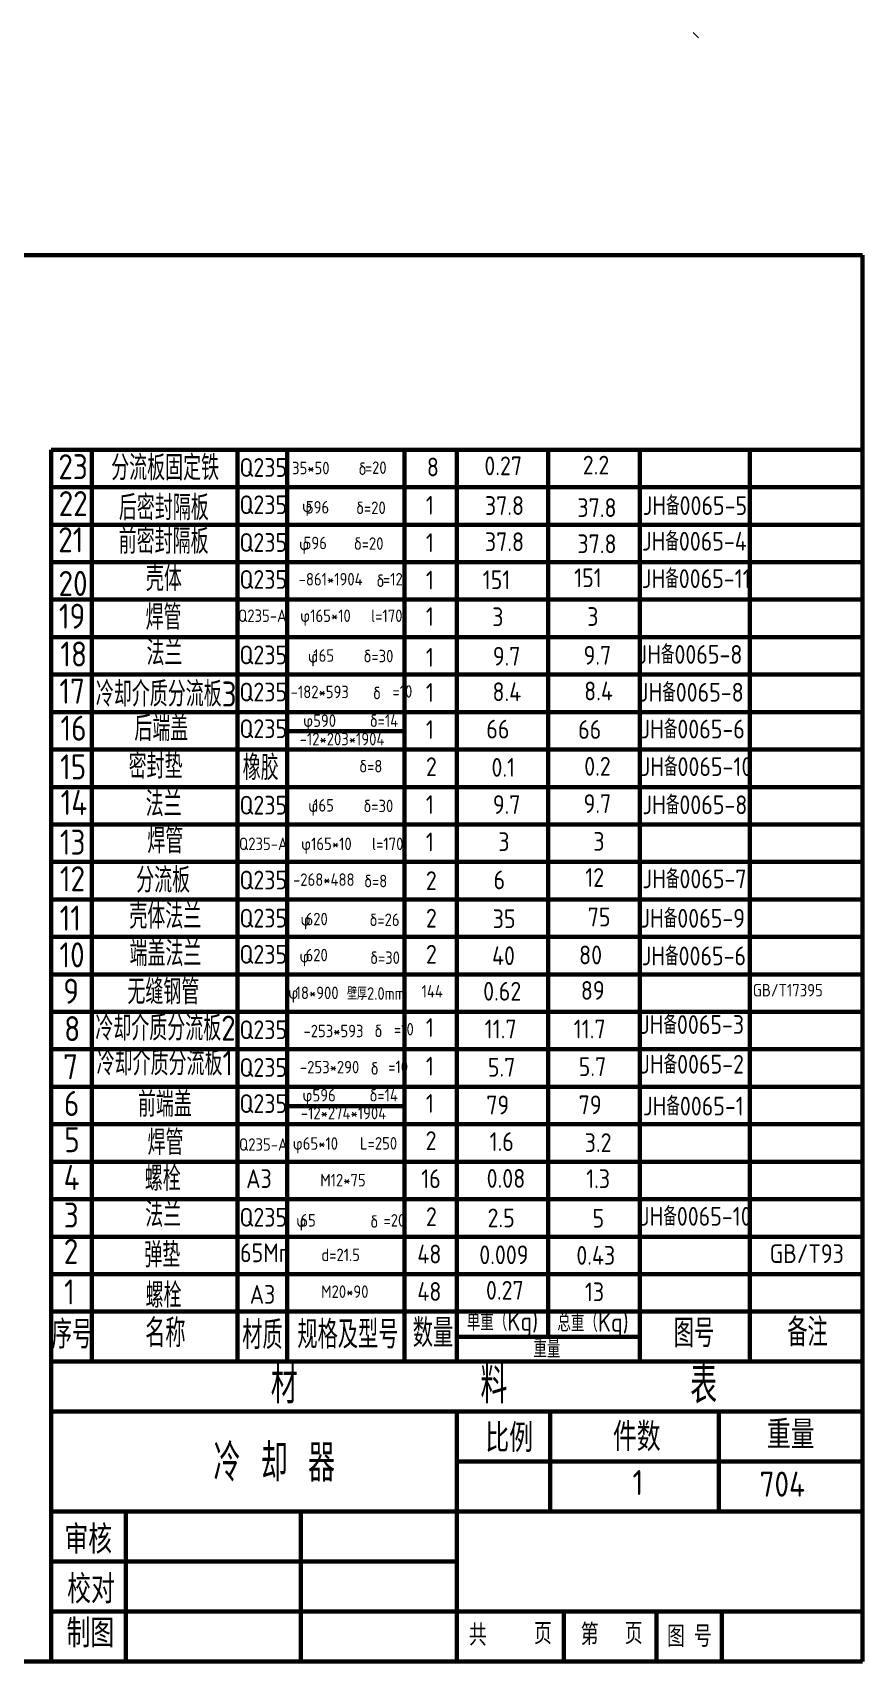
# Paper-space layout '冷却器装配图' of a CAD drawing. Header units: millimetres. Extents: x 19 to 3256, y 21 to 3253.
# Drawn here: x 1926 to 3256, y 22 to 2630 of the extents above; entities that cross this region are included whole.
import ezdxf

# ---------------------------------------------------------------- set-up
doc = ezdxf.new("R2010")
doc.units = ezdxf.units.MM
doc.layers.add('粗实线', color=250, linetype='Continuous', lineweight=60)
doc.layers.add('细实线０.18', color=5, linetype='Continuous', lineweight=18)
doc.styles.add('国标文字-5', font='gbenor.shx', dxfattribs={"height": 5, "bigfont": 'gbcbig.shx'})
doc.styles.add('汉字', font='SIMFANG.TTF', dxfattribs={"width": 0.7})

psp = doc.layouts.new('冷却器装配图')

# ---------------------------------------------------------------- linework, layer by layer
at = {"layer": '粗实线'}
for p, q in [((3256, 2273.8), (18.8, 2273.8)), ((3256, 22.4), (3256, 2273.8)), ((1956, 422.4), (1956, 1962.4)), ((1956, 1962.4), (3256, 1962.4)), ((2021.4, 502.4), (2021.4, 1962.4)), ((2254.9, 502.4), (2254.9, 1962.4)), ((2334, 502.4), (2334, 1962.4)), ((2522.2, 1962.4), (2522.2, 502.4)), ((2606, 502.4), (2606, 1962.4)), ((2752.7, 582.4), (2752.7, 1962.4)), ((2899.3, 502.4), (2899.3, 1962.4)), ((3075.5, 582.4), (3075.5, 1962.4)), ((1956, 1902.4), (3256, 1902.4)), ((1956, 1842.4), (3256, 1842.4)), ((1956, 1782.4), (3256, 1782.4)), ((1956, 1722.4), (3256, 1722.4)), ((1956, 1662.4), (3256, 1662.4)), ((1956, 1602.4), (3256, 1602.4)), ((1956, 1542.4), (3256, 1542.4)), ((2334, 1512), (2522.2, 1512)), ((1956, 1482.4), (3256, 1482.4)), ((1956, 1422.4), (3256, 1422.4)), ((1956, 1362.4), (3256, 1362.4)), ((1956, 1302.4), (3256, 1302.4)), ((1956, 1242.4), (3256, 1242.4)), ((1956, 1182.4), (3256, 1182.4)), ((1956, 1122.4), (3256, 1122.4)), ((1956, 1062.4), (3256, 1062.4)), ((1956, 1002.4), (3256, 1002.4)), ((1956, 942.4), (3256, 942.4)), ((2334, 911.6), (2522.2, 911.6)), ((1956, 882.4), (3256, 882.4)), ((1956, 822.4), (3256, 822.4)), ((1956, 762.4), (3256, 762.4)), ((1956, 702.4), (3256, 702.4)), ((1956, 642.4), (3256, 642.4)), ((1956, 582.4), (3256, 582.4)), ((2752.7, 582.4), (2752.7, 541.9)), ((3075.5, 582.4), (3075.5, 502.4)), ((2606, 541.9), (2899.3, 541.9)), ((1956, 502.4), (3256, 502.4)), ((1956, 422.4), (3256, 422.4)), ((1956, 422.4), (1956, 22.4)), ((2606, 422.4), (2606, 22.4)), ((2755.9, 422.4), (2755.9, 262.4)), ((3026, 422.4), (3026, 262.4)), ((3256, 422.4), (3256, 22.4)), ((2606, 342.4), (3256, 342.4)), ((1956, 262.4), (3256, 262.4)), ((2076, 262.4), (2076, 22.4)), ((2356, 262.4), (2356, 22.4)), ((1956, 182.4), (2606, 182.4)), ((1956, 102.4), (3256, 102.4)), ((2777.7, 102.4), (2777.7, 22.4)), ((2925.9, 102.4), (2925.9, 22.4)), ((3030.8, 102.4), (3030.8, 22.4)), ((18.8, 22.4), (3256, 22.4)), ((1956, 22.4), (3256, 22.4))]:
    psp.add_line(p, q, dxfattribs=at)
at = {"layer": '细实线０.18'}
psp.add_line((2993.2, 2622), (2984.9, 2630.3), dxfattribs=at)

# ---------------------------------------------------------------- texts
at = {"layer": '细实线０.18', "style": '国标文字-5'}
for s, height, p in [('分流板固定铁', 40, (2052.3, 1913.5)), ('23', 40, (1967.6, 1915.2)), ('Q235', 30, (2257.8, 1919)), ('35*50', 20, (2342.1, 1923.1)), ('=20', 20, (2458.7, 1923.7)), ('0.27', 30, (2650.2, 1921.6)), ('2.2', 30, (2807.9, 1922.8)), ('22', 40, (1968.1, 1856.2)), ('后密封隔板', 40, (2064.6, 1849.6)), ('Q235', 30, (2257.8, 1859.3)), ('596', 20, (2364.3, 1860.3)), ('1', 30, (2556.5, 1858.5)), ('37.8', 30, (2651.1, 1858)), ('37.8', 30, (2799.3, 1854.7)), ('JH备0065-5', 30, (2903.8, 1858)), ('21', 40, (1967.4, 1798.2)), ('前密封隔板', 40, (2064.3, 1795.8)), ('Q235', 30, (2257.8, 1798.9)), ('1', 30, (2556.5, 1798.6)), ('37.8', 30, (2651.1, 1800.1)), ('37.8', 30, (2799.3, 1796.8)), ('JH备0065-4', 30, (2902.7, 1800.9)), ('596', 20, (2360.6, 1803.1)), ('壳体', 40, (2108, 1736.1)), ('JH备0065-11', 30, (2902.5, 1741)), ('20', 40, (1967.9, 1728.3)), ('Q235', 30, (2257.8, 1739.7)), ('-861*1904   =12', 20, (2352.7, 1745.1)), ('1', 30, (2556.5, 1738.7)), ('151', 30, (2647.6, 1739.2)), ('151', 30, (2794.1, 1742.4)), ('19', 40, (1968.5, 1675.9)), ('焊管', 40, (2107.4, 1674.1)), ('Q235-A  φ165*10   l=170', 20, (2255.5, 1686.6)), ('1', 30, (2556.5, 1680.4)), ('3', 30, (2662.8, 1679.9)), ('3', 30, (2815, 1680.3)), ('18', 40, (1970.8, 1615.3)), ('法兰', 40, (2108.9, 1617.1)), ('Q235', 30, (2257.8, 1618.9)), ('1', 30, (2556.5, 1615)), ('9.7', 30, (2663.8, 1616.8)), ('9.7', 30, (2809.2, 1618.3)), ('JH备0065-8', 30, (2895.6, 1619.7)), ('165', 20, (2376.2, 1622.9)), ('17', 40, (1969.3, 1555.8)), ('冷却介质分流板3', 40, (2027.7, 1551.2)), ('JH备0065-8', 30, (2897.7, 1559.1)), ('Q235', 30, (2257.8, 1559.5)), ('             =10', 20, (2362, 1565.5)), ('1', 30, (2556.5, 1558.8)), ('后端盖', 40, (2089.4, 1496.1)), ('16', 40, (1971.1, 1496.6)), ('Q235', 30, (2257.8, 1500.8)), ('φ590     δ=14', 20, (2359.9, 1518.6)), ('1', 30, (2556.5, 1499.4)), ('66', 30, (2653.4, 1500.1)), ('66', 30, (2800.5, 1499.5)), ('JH备0065-6', 30, (2900.3, 1500.2)), ('-12*203*1904', 20, (2354.3, 1489.1)), ('15', 40, (1970.4, 1434.7)), ('密封垫', 40, (2080.2, 1435.8)), ('橡胶', 40, (2263, 1433.4)), ('2', 30, (2556.6, 1439.9)), ('0.1', 30, (2661.6, 1438.8)), ('0.2', 30, (2810.2, 1440.5)), ('JH备0065-10', 30, (2900.5, 1440)), ('14', 40, (1971.3, 1377.6)), ('法兰', 40, (2107.5, 1375.1)), ('Q235', 30, (2257.8, 1378.3)), ('1', 30, (2556.5, 1379.3)), ('9.7', 30, (2663.8, 1379.3)), ('9.7', 30, (2809.2, 1380.8)), ('JH备0065-8', 30, (2903.5, 1378.9)), ('165', 20, (2375.9, 1383)), ('焊管', 40, (2110.2, 1316.4)), ('13', 40, (1970.1, 1314.1)), ('Q235-A  φ165*10   l=170', 20, (2257, 1321.4)), ('1', 30, (2556.5, 1319.5)), ('3', 30, (2672.6, 1319.9)), ('3', 30, (2824.8, 1320.3)), ('12', 40, (1970.1, 1255.5)), ('分流板', 40, (2092.3, 1253.2)), ('Q235', 30, (2257.8, 1258.4)), ('-268*488', 20, (2343.7, 1264.1)), ('δ=8', 20, (2457.8, 1261.8)), ('2', 30, (2556.5, 1257.5)), ('6', 30, (2665, 1258.7)), ('12', 30, (2811.9, 1262.5)), ('JH备0065-7', 30, (2903.6, 1260.3)), ('11', 40, (1969.7, 1192.5)), ('壳体法兰', 40, (2081.4, 1195.5)), ('Q235', 30, (2257.8, 1197.4)), ('2', 30, (2556.6, 1197.4)), ('35', 30, (2663.6, 1196.4)), ('75', 30, (2815.8, 1199.3)), ('JH备0065-9', 30, (2900.2, 1197.2)), ('620', 20, (2363.7, 1201)), ('10', 40, (1969.4, 1133.6)), ('端盖法兰', 40, (2081.7, 1135.6)), ('Q235', 30, (2257.8, 1139.5)), ('620', 20, (2363.7, 1143.3)), ('2', 30, (2556.6, 1139.6)), ('40', 30, (2662.5, 1137.3)), ('80', 30, (2802, 1138.5)), ('JH备0065-6', 30, (2902.2, 1136.9)), ('9', 40, (1975.6, 1075.5)), ('无缝钢管', 40, (2078.3, 1074.5)), ('18*900', 20, (2347.8, 1082.8)), ('144', 20, (2549.7, 1085.3)), ('0.62', 30, (2648.3, 1080.4)), ('89', 30, (2804.8, 1081.7)), ('GB/T17395', 20, (3080.4, 1087.1)), ('8', 40, (1977, 1015.5)), ('冷却介质分流板2', 40, (2026.9, 1016.4)), ('Q235', 30, (2257.8, 1018.7)), ('             =10', 20, (2364.4, 1024.6)), ('1', 30, (2556.5, 1022.2)), ('11.7', 30, (2650.8, 1019.9)), ('11.7', 30, (2793.4, 1019.9)), ('JH备0065-3', 30, (2899.6, 1027.1)), ('7', 40, (1975.2, 954.5)), ('冷却介质分流板1', 40, (2029, 960.6)), ('JH备0065-2', 30, (2899.9, 963.6)), ('Q235', 30, (2257.8, 958.3)), ('             =10', 20, (2355.2, 964.4)), ('1', 30, (2556.5, 960.5)), ('5.7', 30, (2655.8, 958.7)), ('5.7', 30, (2801.4, 959.6)), ('φ596     δ=14', 20, (2358.8, 918.9)), ('6', 40, (1976.6, 895.7)), ('前端盖', 40, (2095.1, 894.4)), ('Q235', 30, (2257.8, 900.5)), ('1', 30, (2556.5, 900.8)), ('79', 30, (2653.3, 898.2)), ('79', 30, (2801.3, 898.5)), ('JH备0065-1', 30, (2904.3, 896.5)), ('-12*274*1904', 20, (2356.1, 890.3)), ('5', 40, (1977.1, 837.7)), ('焊管', 40, (2110.6, 833.1)), ('L=250', 20, (2450.9, 841.9)), ('2', 30, (2556.1, 841.2)), ('1.6', 30, (2658.6, 839.6)), ('3.2', 30, (2811, 838)), ('Q235-A     ', 20, (2257, 840)), ('4', 40, (1976.1, 777.2)), ('螺栓', 40, (2106.1, 775.7)), ('A3', 30, (2268.6, 780.4)), ('16', 30, (2549, 780.2)), ('0.08', 30, (2653.9, 780.7)), ('1.3', 30, (2813.3, 780.2)), ('M12*75', 20, (2387.3, 782.9)), ('3', 40, (1976.3, 717)), ('法兰', 40, (2106.9, 717.9)), ('Q235', 30, (2257.8, 718.5)), ('65          =20', 20, (2355.4, 718.6)), ('2', 30, (2556.6, 719.5)), ('2.5', 30, (2655.3, 717.5)), ('5', 30, (2823.5, 716.9)), ('JH备0065-10', 30, (2899.4, 720)), ('2', 40, (1976.3, 658.9)), ('弹垫', 40, (2105.4, 653.1)), ('65Mn', 30, (2258.8, 661.6)), ('d=21.5', 20, (2389.1, 663.3)), ('48', 30, (2542.8, 659.6)), ('0.009', 30, (2642.1, 658.4)), ('0.43', 30, (2797.6, 657.5)), ('GB/T93', 30, (3107.4, 660.3)), ('1', 40, (1976.9, 594)), ('螺栓', 40, (2107.3, 588.6)), ('48', 30, (2542.8, 599.7)), ('0.27', 30, (2652.8, 601.6)), ('13', 30, (2811.3, 599.1)), ('A3', 30, (2274.3, 595)), ('M20*90', 20, (2388.8, 604.4)), ('名称', 45, (2106.7, 525.5)), ('数量', 45, (2535.5, 525.6)), ('单重（Kg)', 30, (2622.1, 551.8)), ('总重（Kg)', 30, (2767.2, 550.3)), ('备注', 45, (3135.6, 526.8)), ('序号', 45, (1957.1, 523.4)), ('材质', 45, (2262.2, 522.5)), ('规格及型号', 45, (2350.6, 523.3)), ('图号', 45, (2953.7, 525.5)), ('重量', 30, (2728.8, 508.6)), ('704', 40, (3091.2, 286.2))]:
    psp.add_text(s, height=height, dxfattribs=at).set_placement(p)
at = {"layer": '细实线０.18', "style": '汉字', "width": 0.7}
for s, height, p in [('比例', 40, (2651.8, 361.7)), ('件数', 40, (2856.2, 363.5)), ('重量', 40, (3102.9, 367.2)), ('审核', 40, (1977.3, 199.3)), ('校对', 40, (1981.8, 119.7)), ('制图', 40, (1980.8, 49.1)), ('共', 30, (2625.4, 50.8)), ('页', 30, (2729.8, 53.2)), ('第', 30, (2804.5, 51.8)), ('页', 30, (2875.2, 53.3)), ('图 号', 30, (2942.9, 48.8))]:
    psp.add_text(s, height=height, dxfattribs=at).set_placement(p)
at = {"layer": '细实线０.18', "attachment_point": 1, "style": '国标文字-5'}
for s, insert, char_height, width in [('δ', (2448.7, 1942.1), 20, 1.39), ('8', (2558.1, 1949.8), 30, 20.772), ('δ=20', (2444.9, 1879.4), 20, 5.128), ('φ', (2358.2, 1882.4), 20, 1.39), ('φ', (2353.4, 1821.5), 20, 1.39), ('δ=20', (2441.3, 1822.2), 20, 5.128), ('δ', (2477.5, 1762.7), 20, 1.39), ('φ', (2367.6, 1641.5), 20, 1.39), ('δ=30', (2456.8, 1642), 20, 5.128), ('8.4', (2810.1, 1591.1), 30, 90.49), ('-182*593', (2339.9, 1584.6), 20, 1.39), ('δ', (2471.9, 1582.9), 20, 1.39), ('8.4', (2663.2, 1589.9), 30, 90.49), ('δ=8', (2449.9, 1465.7), 20, 5.128), ('φ', (2368, 1402.3), 20, 1.39), ('δ=30', (2456.6, 1402.1), 20, 5.128), ('φ', (2355.8, 1220.3), 20, 1.39), ('δ=26', (2466.4, 1219.8), 20, 5.128), ('φ', (2354, 1161.4), 20, 1.39), ('δ=30', (2467.3, 1159.1), 20, 5.128), ('φ', (2336.2, 1103.1), 20, 1.39), ('-253*593', (2360.4, 1041.7), 20, 1.39), ('δ', (2474.3, 1042), 20, 1.39), ('-253*290', (2354.7, 983.9), 20, 1.39), ('δ', (2468.2, 981.8), 20, 1.39), ('φ65*10', (2343.2, 861.6), 20, 20.936), ('φ', (2348.9, 738), 20, 1.39), ('δ', (2467.6, 736.8), 20, 1.39), ('材         料         表', (2307.9, 495.3), 60, 1407.466), ('冷 却 器', (2216.2, 370.4), 60, 519.638), ('1', (2887.7, 328.7), 40, 135.427)]:
    psp.add_mtext(s, dxfattribs=dict(at, insert=insert, char_height=char_height, width=width))
at = {"layer": '细实线０.18', "insert": (2430.2, 1101.8), "char_height": 20, "attachment_point": 1, "style": '国标文字-5'}
psp.add_mtext('壁厚2.0mm', dxfattribs=at)

doc.saveas('drawing.dxf')
